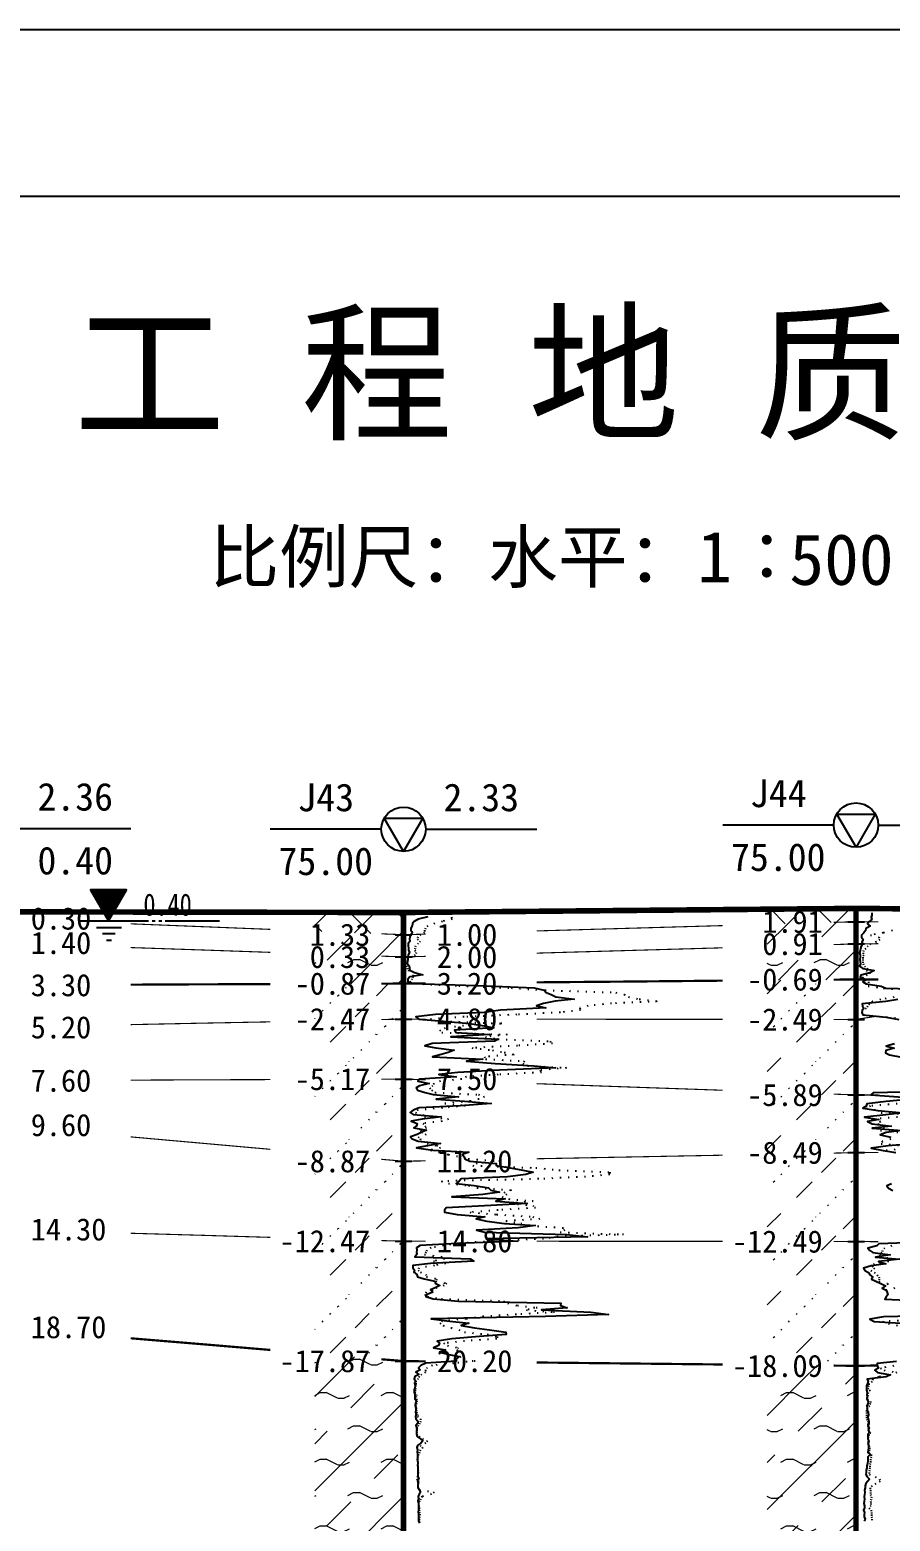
# Model space of a CAD drawing. Extents: x -37 to 3540, y -1485 to 297.
# Drawn here: x 3056.9 to 3134.4, y -134.3 to 0 of the extents above; entities that cross this region are included whole.
import ezdxf
from ezdxf.enums import TextEntityAlignment as Align

# ---------------------------------------------------------------- set-up
doc = ezdxf.new("R2010")
doc.units = 0
doc.linetypes.add('DOT', pattern=[6.35, 0, -6.35])
doc.layers.get('0').update_dxf_attribs({"linetype": 'CONTINUOUS'})
for name, color, linetype in [('CURVE', 200, 'CONTINUOUS'), ('FRAME', 7, 'CONTINUOUS'), ('HOLE', 41, 'CONTINUOUS'), ('STRATUM', 241, 'CONTINUOUS')]:
    doc.layers.add(name, color=color, linetype=linetype)
doc.layers.add('HATCH', color=7, linetype='CONTINUOUS', lineweight=13)
doc.styles.add('ST', font='')
doc.styles.get('ST').set_extended_font_data('SimSun')
pattern_1 = [(45, (2934.1222, -297), (-2.12132, 2.12132), [10, 0]), (135, (2934.1222, -297), (-2.12132, -2.12132), [10, 0])]
pattern_2 = [(45, (2934.122, -297), (-4.24264, 4.24264), [10, 0]), (45, (2935.183, -300.182), (-2.12132, 6.36396), [3, -3])]
pattern_3 = [(45, (2934.122, -297), (-4.24264, 4.24264), [10, 0]), (45, (2935.183, -300.182), (-2.12132, 6.36396), [3, -3]), (26.565, (2935.1963, -297.2536), (5.999823, 5.999812), [0.567, -12.849]), (0, (2934.6293, -297.2536), (0, 6), [0.567, -5.433]), (26.565, (2932.541, -297), (5.999823, 5.999812), [0.567, -12.849]), (0, (2933.048, -296.7464), (0, 6), [0.567, -5.433]), (153.435, (2934.6293, -297.2536), (-5.999818, -5e-06), [1.134, -12.2826]), (26.565, (2938.1963, -294.2536), (5.999823, 5.999812), [0.567, -12.849]), (0, (2937.6293, -294.2536), (0, 6), [0.567, -5.433]), (26.565, (2935.541, -294), (5.999823, 5.999812), [0.567, -12.849]), (0, (2936.048, -293.7464), (0, 6), [0.567, -5.433]), (153.435, (2937.6293, -294.2536), (-5.999818, -5e-06), [1.134, -12.2826])]
pattern_4 = [(45, (2934.122, -297), (-7e-07, 6.99998), [1.97196, -7.92754]), (45, (2936.935, -294.171), (-7e-07, 6.99998), [1.99367, -7.90583]), (45, (2939.1897, -291.918), (-7e-07, 6.99998), [1.81361, -8.08588]), (26.565, (2934.1222, -293.5), (7, 7), [0.0965, -15.55598]), (36.8699, (2934.8222, -292.8), (7, 7), [0.19775, -34.80225]), (315, (2937.622, -290.024), (6.99998, 1e-06), [0.03305, -9.86644]), (26.565, (2937.6222, -297), (7, 7), [0.14475, -15.50773]), (26.565, (2938.3222, -296.3), (7, 7), [0.10528, -15.5472]), (90, (2938.672, -295.95), (-7, -5e-07), [0.02877, -6.97123]), (26.565, (2939.0222, -295.6), (7, 7), [0.091, -31.21394]), (36.8699, (2939.7222, -294.9), (7, 7), [0.11069, -34.88931]), (45, (2940.422, -294.2), (-2e-07, 6.99998), [0.10911, -9.79038]), (315, (2941.0363, -293.452), (6.99998, 1e-06), [0.03305, -9.86644]), (36.8699, (2935.5222, -292.1), (7, 7), [0.10224, -34.89776]), (53.1301, (2936.2222, -291.4), (14, 21), [0.13438, -34.86562]), (53.1301, (2936.9222, -290.7), (14, 21), [0.12625, -34.87375])]

# ---------------------------------------------------------------- blocks, each defined once
blk = doc.blocks.new('图头_剖面图A3')
at = {"style": 'ST'}
for s, height, p in [('工 程 地 质 剖 面 图', 10, (-15.09, 10.79)), ('比例尺：水平：1∶            垂直：1∶', 4.6, (-11.5, -5.76))]:
    blk.add_text(s, height=height, dxfattribs=at).set_placement(p, align=Align.MIDDLE_CENTER)
for tag, height, p in [('01_剖面号', 10, (64.41, 11.39)), ('03＿纵向比例', 4.6, (50.43, -5.28)), ('02_横向比例', 4.6, (-18.82, -5.99))]:
    blk.add_attdef(tag, text='', height=height, dxfattribs=at).set_placement(p, align=Align.MIDDLE_LEFT)
blk = doc.blocks.new('H_cpt_hole')
for p, q in [((-1.73, 1), (1.73, 1)), ((0, -2), (-1.73, 1)), ((1.73, 1), (0, -2))]:
    blk.add_line(p, q)
blk.add_circle((0, 0), 2)
blk = doc.blocks.new('Gwl')
blk.add_lwpolyline([(0, 0, 0, 3.22, 0), (0, 2.79, 3.22, 3.22, 0)], format="xyseb")
blk.add_lwpolyline([(0, 0), (1.61, 2.79), (-1.61, 2.79)], close=True)
for points in [[(-2.63, 0), (3.61, 0)], [(3.93, 0), (4.21, 0)], [(4.53, 0), (4.8, 0)], [(5.09, 0), (9.99, 0)], [(-1.09, -0.61), (1.16, -0.61)], [(-0.54, -1.14), (0.61, -1.14)], [(-0.19, -1.74), (0.26, -1.74)]]:
    blk.add_lwpolyline(points)
at = {"style": 'ST', "width": 0.8}
blk.add_attdef('*GWL', (3.14, 0.45), '', height=2, dxfattribs=at)

msp = doc.modelspace()

# ---------------------------------------------------------------- hatches: boundary and pattern name
at = {"layer": 'HATCH'}
h = msp.add_hatch(dxfattribs=at)
h.set_pattern_fill('STT', color=50, style=0)
h.set_pattern_definition(pattern_1)
h.paths.add_polyline_path([(3131.3, -79.13), (3123.3, -79.21), (3123.3, -80.56), (3131.3, -80.33)])
h.paths.add_polyline_path([(3122.09, -81.82), (3128.79, -81.82), (3128.79, -78.89), (3122.09, -78.89)], flags=9)
h = msp.add_hatch(dxfattribs=at)
h.set_pattern_fill('FZNT', color=32, style=0)
h.set_pattern_definition(pattern_2)
h.paths.add_polyline_path([(3131.3, -80.33), (3123.3, -80.56), (3123.3, -82.56), (3131.3, -82.33)])
h.paths.add_polyline_path([(3122.09, -83.82), (3128.79, -83.82), (3128.79, -80.89), (3122.09, -80.89)], flags=9)
h.paths.add_polyline_path([(3122.09, -81.82), (3128.79, -81.82), (3128.79, -78.89), (3122.09, -78.89)], flags=9)
h = msp.add_hatch(dxfattribs=at)
h.set_pattern_fill('STT', color=50, style=0)
h.set_pattern_definition(pattern_1)
h.paths.add_polyline_path([(3090.56, -79.5), (3082.56, -79.49), (3082.56, -81.18), (3090.56, -81.5)])
h.paths.add_polyline_path([(3081.35, -82.99), (3088.05, -82.99), (3088.05, -80.06), (3081.35, -80.06)], flags=9)
h = msp.add_hatch(dxfattribs=at)
h.set_pattern_fill('FZNT', color=32, style=0)
h.set_pattern_definition(pattern_2)
h.paths.add_polyline_path([(3090.56, -81.5), (3082.56, -81.18), (3082.56, -83.23), (3090.56, -83.5)])
h.paths.add_polyline_path([(3081.35, -84.99), (3088.05, -84.99), (3088.05, -82.06), (3081.35, -82.06)], flags=9)
h.paths.add_polyline_path([(3081.35, -82.99), (3088.05, -82.99), (3088.05, -80.06), (3081.35, -80.06)], flags=9)
h = msp.add_hatch(dxfattribs=at)
h.set_pattern_fill('YNFNT', color=251, style=0)
h.set_pattern_definition(pattern_3)
h.paths.add_polyline_path([(3131.3, -82.33), (3123.3, -82.56), (3123.3, -85.61), (3131.3, -85.53)])
h.paths.add_polyline_path([(3120.66, -87.02), (3128.79, -87.02), (3128.79, -84.09), (3120.66, -84.09)], flags=9)
h.paths.add_polyline_path([(3122.09, -83.82), (3128.79, -83.82), (3128.79, -80.89), (3122.09, -80.89)], flags=9)
h = msp.add_hatch(dxfattribs=at)
h.set_pattern_fill('YNFNT', color=251, style=0)
h.set_pattern_definition(pattern_3)
h.paths.add_polyline_path([(3090.56, -83.5), (3082.56, -83.23), (3082.56, -85.93), (3090.56, -85.9)])
h.paths.add_polyline_path([(3079.92, -87.39), (3088.05, -87.39), (3088.05, -84.46), (3079.92, -84.46)], flags=9)
h.paths.add_polyline_path([(3081.35, -84.99), (3088.05, -84.99), (3088.05, -82.06), (3081.35, -82.06)], flags=9)
h = msp.add_hatch(dxfattribs=at)
h.set_pattern_fill('SZFT', color=52, style=0)
h.set_pattern_definition(pattern_4)
h.paths.add_polyline_path([(3090.56, -85.9), (3082.56, -85.93), (3082.56, -89.27), (3090.56, -89.1)])
h.paths.add_polyline_path([(3079.92, -90.59), (3088.04, -90.59), (3088.04, -87.69), (3079.92, -87.69)], flags=9)
h.paths.add_polyline_path([(3079.92, -87.39), (3088.05, -87.39), (3088.05, -84.46), (3079.92, -84.46)], flags=9)
h = msp.add_hatch(dxfattribs=at)
h.set_pattern_fill('SZFT', color=52, style=0)
h.set_pattern_definition(pattern_4)
h.paths.add_polyline_path([(3131.3, -85.53), (3123.3, -85.61), (3123.3, -89.13), (3131.3, -89.13)])
h.paths.add_polyline_path([(3120.66, -90.62), (3128.79, -90.62), (3128.79, -87.69), (3120.66, -87.69)], flags=9)
h.paths.add_polyline_path([(3120.66, -87.02), (3128.79, -87.02), (3128.79, -84.09), (3120.66, -84.09)], flags=9)
h = msp.add_hatch(dxfattribs=at)
h.set_pattern_fill('SZFT', color=52, style=0)
h.set_pattern_definition(pattern_4)
h.paths.add_polyline_path([(3090.56, -89.1), (3082.56, -89.27), (3082.56, -94.53), (3090.56, -94.5)])
h.paths.add_polyline_path([(3079.92, -95.99), (3088.05, -95.99), (3088.05, -93.07), (3079.92, -93.07)], flags=9)
h.paths.add_polyline_path([(3079.92, -90.59), (3088.04, -90.59), (3088.04, -87.69), (3079.92, -87.69)], flags=9)
h = msp.add_hatch(dxfattribs=at)
h.set_pattern_fill('SZFT', color=52, style=0)
h.set_pattern_definition(pattern_4)
h.paths.add_polyline_path([(3131.3, -89.13), (3130.55, -89.13), (3123.3, -89.13), (3123.3, -95.65), (3131.3, -95.93)])
h.paths.add_polyline_path([(3120.66, -97.42), (3128.79, -97.42), (3128.79, -94.49), (3120.66, -94.49)], flags=9)
h.paths.add_polyline_path([(3120.66, -90.62), (3128.79, -90.62), (3128.79, -87.69), (3120.66, -87.69)], flags=9)
h = msp.add_hatch(dxfattribs=at)
h.set_pattern_fill('SZFT', color=52, style=0)
h.set_pattern_definition(pattern_4)
h.paths.add_polyline_path([(3090.56, -94.5), (3082.56, -94.53), (3082.56, -101.19), (3090.56, -101.9)])
h.paths.add_polyline_path([(3079.92, -103.39), (3088.05, -103.39), (3088.05, -100.46), (3079.92, -100.46)], flags=9)
h.paths.add_polyline_path([(3079.92, -95.99), (3088.05, -95.99), (3088.05, -93.07), (3079.92, -93.07)], flags=9)
h = msp.add_hatch(dxfattribs=at)
h.set_pattern_fill('SZFT', color=52, style=0)
h.set_pattern_definition(pattern_4)
h.paths.add_polyline_path([(3131.3, -95.93), (3123.3, -95.65), (3123.3, -101.28), (3131.3, -101.13)])
h.paths.add_polyline_path([(3120.66, -102.62), (3128.79, -102.62), (3128.79, -99.69), (3120.66, -99.69)], flags=9)
h.paths.add_polyline_path([(3120.66, -97.42), (3128.79, -97.42), (3128.79, -94.49), (3120.66, -94.49)], flags=9)
h = msp.add_hatch(dxfattribs=at)
h.set_pattern_fill('SZFT', color=52, style=0)
h.set_pattern_definition(pattern_4)
h.paths.add_polyline_path([(3090.56, -101.9), (3082.56, -101.19), (3082.56, -108.87), (3090.56, -109.1)])
h.paths.add_polyline_path([(3078.49, -110.59), (3088.05, -110.59), (3088.05, -107.67), (3078.49, -107.67)], flags=9)
h.paths.add_polyline_path([(3079.92, -103.39), (3088.05, -103.39), (3088.05, -100.46), (3079.92, -100.46)], flags=9)
h = msp.add_hatch(dxfattribs=at)
h.set_pattern_fill('SZFT', color=52, style=0)
h.set_pattern_definition(pattern_4)
h.paths.add_polyline_path([(3131.3, -101.13), (3123.3, -101.28), (3123.3, -109.13), (3131.3, -109.13)])
h.paths.add_polyline_path([(3119.23, -110.62), (3128.79, -110.62), (3128.79, -107.69), (3119.23, -107.69)], flags=9)
h.paths.add_polyline_path([(3120.66, -102.62), (3128.79, -102.62), (3128.79, -99.69), (3120.66, -99.69)], flags=9)
h = msp.add_hatch(dxfattribs=at)
h.set_pattern_fill('SZFT', color=52, style=0)
h.set_pattern_definition(pattern_4)
h.paths.add_polyline_path([(3090.56, -109.1), (3082.56, -108.87), (3082.56, -119.23), (3090.56, -119.9)])
h.paths.add_polyline_path([(3078.49, -121.39), (3088.05, -121.39), (3088.05, -118.46), (3078.49, -118.46)], flags=9)
h.paths.add_polyline_path([(3078.49, -110.59), (3088.05, -110.59), (3088.05, -107.67), (3078.49, -107.67)], flags=9)
h = msp.add_hatch(dxfattribs=at)
h.set_pattern_fill('SZFT', color=52, style=0)
h.set_pattern_definition(pattern_4)
h.paths.add_polyline_path([(3131.3, -109.13), (3130.55, -109.13), (3123.3, -109.13), (3123.3, -120.25), (3131.3, -120.33)])
h.paths.add_polyline_path([(3119.23, -121.82), (3128.79, -121.82), (3128.79, -118.89), (3119.23, -118.89)], flags=9)
h.paths.add_polyline_path([(3119.23, -110.62), (3128.79, -110.62), (3128.79, -107.69), (3119.23, -107.69)], flags=9)
h = msp.add_hatch(dxfattribs=at)
h.set_pattern_fill('YNFNT', color=251, style=0)
h.set_pattern_definition(pattern_3)
h.paths.add_polyline_path([(3090.56, -119.9), (3082.56, -119.23), (3082.56, -144.57), (3090.56, -145.5)])
h.paths.add_polyline_path([(3078.49, -146.99), (3088.05, -146.99), (3088.05, -144.06), (3078.49, -144.06)], flags=9)
h.paths.add_polyline_path([(3078.49, -121.39), (3088.05, -121.39), (3088.05, -118.46), (3078.49, -118.46)], flags=9)
h = msp.add_hatch(dxfattribs=at)
h.set_pattern_fill('YNFNT', color=251, style=0)
h.set_pattern_definition(pattern_3)
h.paths.add_polyline_path([(3131.3, -120.33), (3123.3, -120.25), (3123.3, -143.92), (3131.3, -143.53)])
h.paths.add_polyline_path([(3119.23, -145.02), (3128.79, -145.02), (3128.79, -142.09), (3119.23, -142.09)], flags=9)
h.paths.add_polyline_path([(3119.23, -121.82), (3128.79, -121.82), (3128.79, -118.89), (3119.23, -118.89)], flags=9)

# ---------------------------------------------------------------- linework, layer by layer
at = {"layer": 'CURVE', "color": 100, "linetype": 'DOT', "ltscale": 0.1}
for points in [[(3094.89, -79.9), (3094.95, -80.1), (3094.08, -80.3), (3093.37, -80.5), (3092.74, -80.7), (3092.55, -80.9), (3092.44, -81.1), (3092.45, -81.3), (3092.1, -81.5), (3091.86, -81.7), (3091.8, -81.9), (3092.05, -82.1), (3091.89, -82.3), (3091.63, -82.5), (3091.6, -82.7), (3091.58, -82.9), (3091.69, -83.1), (3091.61, -83.3), (3091.36, -83.5), (3090.7, -83.7), (3090.71, -83.9), (3090.76, -84.1), (3090.83, -84.3), (3090.9, -84.5), (3090.96, -84.7), (3091.69, -84.9), (3091.47, -85.1), (3091.4, -85.3), (3091.34, -85.5), (3091.13, -85.7), (3091.55, -85.9), (3095.54, -86.1), (3100.27, -86.3), (3103.29, -86.5), (3109.68, -86.7), (3110.43, -86.9), (3110.81, -87.1), (3111.79, -87.3), (3113.41, -87.5), (3109.29, -87.7), (3107.18, -87.9), (3106.44, -88.1), (3106.5, -88.3), (3104.68, -88.5), (3100.77, -88.7), (3096.01, -88.9), (3092.99, -89.1), (3094.78, -89.3), (3099.42, -89.5), (3095.97, -89.7), (3094.32, -89.9), (3093.81, -90.1), (3094.01, -90.3), (3099.88, -90.5), (3097.94, -90.7), (3099.07, -90.9), (3103.76, -91.1), (3103.98, -91.3), (3100.82, -91.5), (3096.73, -91.7), (3098.56, -91.9), (3099.63, -92.1), (3100.52, -92.3), (3097.85, -92.5), (3097.95, -92.7), (3101.45, -92.9), (3101.31, -93.1), (3101.71, -93.3), (3105.22, -93.5), (3102.87, -93.7), (3102.99, -93.9), (3099.08, -94.1), (3096.22, -94.3), (3095.8, -94.5), (3093.89, -94.7), (3093.31, -94.9), (3093.18, -95.1), (3092.94, -95.3), (3093.09, -95.5), (3093.39, -95.7), (3097.3, -95.9), (3097.86, -96.1), (3097.36, -96.3), (3096.56, -96.5), (3094.27, -96.7), (3096.14, -96.9), (3094.06, -97.1), (3091.86, -97.3), (3091.64, -97.5), (3092.28, -97.7), (3092.44, -97.9), (3094.61, -98.1), (3094.03, -98.3), (3092.31, -98.5), (3092.48, -98.7), (3092.63, -98.9), (3092.08, -99.1), (3092.17, -99.3), (3092.59, -99.5), (3091.88, -99.7), (3092.08, -99.9), (3092.04, -100.1), (3092.68, -100.3), (3093.54, -100.5), (3093.89, -100.7), (3093, -100.9), (3093.78, -101.1), (3094.61, -101.3), (3095.66, -101.5), (3096.41, -101.7), (3099.23, -101.9), (3097.19, -102.1), (3096.8, -102.3), (3102.47, -102.5), (3104.55, -102.7), (3109.14, -102.9), (3109.12, -103.1), (3106.95, -103.3), (3102.73, -103.5), (3093.96, -103.7), (3094.61, -103.9), (3096.44, -104.1), (3097.18, -104.3), (3100.29, -104.5), (3099.6, -104.7), (3099.87, -104.9), (3099.45, -105.1), (3100.02, -105.3), (3102.24, -105.5), (3100.09, -105.7), (3102.19, -105.9), (3102.45, -106.1), (3099.07, -106.3), (3096.56, -106.5), (3098.94, -106.7), (3102.19, -106.9), (3102.83, -107.1), (3099.76, -107.3), (3101.12, -107.5), (3101.9, -107.7), (3104.88, -107.9), (3105.09, -108.1), (3104.66, -108.3), (3110.37, -108.5), (3104.47, -108.7), (3103.17, -108.9), (3098.58, -109.1), (3095.53, -109.3), (3094.16, -109.5), (3093.06, -109.7), (3092.66, -109.9), (3092.59, -110.1), (3092.45, -110.3), (3093.97, -110.5), (3094.24, -110.7), (3093.26, -110.9), (3094.36, -111.1), (3093.35, -111.3), (3091.93, -111.5), (3091.88, -111.7), (3092.09, -111.9), (3092.57, -112.1), (3092.63, -112.3), (3093.54, -112.5), (3093.47, -112.7), (3094.43, -112.9), (3094.22, -113.1), (3093.57, -113.3), (3093.2, -113.5), (3092.64, -113.7), (3092.45, -113.9), (3092.71, -114.1), (3093.97, -114.3), (3099.56, -114.5), (3099.94, -114.7), (3100.81, -114.9), (3102.59, -115.1), (3101.63, -115.3), (3104.15, -115.5), (3100.72, -115.7), (3097.77, -115.9), (3096.18, -116.1), (3094.04, -116.3), (3093.84, -116.5), (3094.11, -116.7), (3094.84, -116.9), (3095.53, -117.1), (3096.04, -117.3), (3098.1, -117.5), (3099, -117.7), (3098.95, -117.9), (3096.06, -118.1), (3094.15, -118.3), (3094.52, -118.5), (3095.47, -118.7), (3095.34, -118.9), (3095.77, -119.1), (3095.9, -119.3), (3095.73, -119.5), (3095.28, -119.7), (3097.01, -119.9), (3095.06, -120.1), (3093.16, -120.3), (3092.69, -120.5), (3092.53, -120.7), (3092.54, -120.9), (3092.19, -121.1), (3092, -121.3), (3091.88, -121.5), (3091.68, -121.7), (3091.68, -121.9), (3091.64, -122.1), (3091.63, -122.3), (3091.61, -122.5), (3091.58, -122.7), (3091.72, -122.9), (3091.68, -123.1), (3091.74, -123.3), (3091.73, -123.5), (3091.76, -123.7), (3091.64, -123.9), (3091.69, -124.1), (3091.69, -124.3), (3091.72, -124.5), (3091.85, -124.7), (3091.8, -124.9), (3092.08, -125.1), (3092.1, -125.3), (3092.01, -125.5), (3091.92, -125.7), (3091.74, -125.9), (3091.72, -126.1), (3091.73, -126.3), (3091.77, -126.5), (3091.93, -126.7), (3092.27, -126.9), (3092.72, -127.1), (3092.58, -127.3), (3092.05, -127.5), (3092.3, -127.7), (3092.06, -127.9), (3092.01, -128.1), (3091.88, -128.3), (3091.85, -128.5), (3091.78, -128.7), (3091.81, -128.9), (3091.86, -129.1), (3091.85, -129.3), (3091.85, -129.5), (3091.85, -129.7), (3091.89, -129.9), (3091.85, -130.1), (3091.84, -130.3), (3091.72, -130.5), (3091.9, -130.7), (3091.88, -130.9), (3091.84, -131.1), (3091.86, -131.3), (3091.98, -131.5), (3093.31, -131.7), (3093.08, -131.9), (3092.23, -132.1), (3092.1, -132.3), (3092.02, -132.5), (3091.9, -132.7), (3091.93, -132.9), (3091.96, -133.1), (3091.97, -133.3), (3091.96, -133.5), (3092.02, -133.7), (3091.99, -133.9), (3091.96, -134.1), (3091.96, -134.3), (3091.94, -134.5)], [(3134.58, -81.13), (3133.74, -81.33), (3132.6, -81.53), (3133.35, -81.73), (3133.44, -81.93), (3133.13, -82.13), (3132.59, -82.33), (3132.36, -82.53), (3132.17, -82.73), (3131.98, -82.93), (3131.93, -83.13), (3131.99, -83.33), (3131.9, -83.53), (3131.91, -83.73), (3131.9, -83.93), (3131.94, -84.13), (3132.05, -84.33), (3132.35, -84.53), (3132.21, -84.73), (3132.58, -84.93), (3132.29, -85.13), (3131.86, -85.33), (3132.17, -85.53), (3132.41, -85.73), (3132.42, -85.93), (3132.4, -86.13), (3133.77, -86.33), (3138.54, -86.53)], [(3134.74, -87.13), (3133.53, -87.33), (3132.78, -87.53), (3132.5, -87.73), (3132.36, -87.93), (3132.22, -88.13), (3131.86, -88.33), (3131.85, -88.53), (3131.99, -88.73), (3134.03, -88.93), (3137.29, -89.13)], [(3135.01, -96.73), (3132.6, -96.93), (3132.21, -97.13), (3133.29, -97.33), (3133.56, -97.53), (3136.98, -97.73)], [(3135.03, -97.93), (3132.7, -98.13), (3133.5, -98.33), (3133.25, -98.53), (3133.7, -98.73), (3133.84, -98.93), (3133.5, -99.13), (3135.52, -99.33)], [(3134.43, -99.93), (3133.66, -100.13), (3133.56, -100.33), (3135.8, -100.53)], [(3136.3, -100.73), (3134.01, -100.93), (3134.75, -101.13)], [(3134.53, -109.53), (3133.86, -109.73), (3133.67, -109.93), (3133.62, -110.13), (3133.4, -110.33), (3134.03, -110.53), (3134.13, -110.73), (3134.24, -110.93), (3132.92, -111.13), (3132.77, -111.33), (3132.97, -111.53), (3132.64, -111.73), (3132.94, -111.93), (3133.21, -112.13), (3133.35, -112.33), (3133.39, -112.53), (3133.35, -112.73), (3134.13, -112.93), (3134.38, -113.13)], [(3134.79, -113.33), (3133.99, -113.53), (3134.48, -113.73)], [(3139.52, -116.13), (3133.69, -116.33), (3134.22, -116.53), (3135.17, -116.73)], [(3134.7, -120.33), (3133.5, -120.53), (3133.82, -120.73), (3134.97, -120.93), (3134.21, -121.13), (3133.36, -121.33), (3132.84, -121.53), (3132.74, -121.73), (3132.46, -121.93), (3132.44, -122.13), (3132.35, -122.33), (3132.56, -122.53), (3132.39, -122.73), (3132.36, -122.93), (3132.28, -123.13), (3132.31, -123.33), (3132.61, -123.53), (3132.6, -123.73), (3132.5, -123.93), (3132.3, -124.13), (3132.25, -124.33), (3132.25, -124.53), (3132.25, -124.73), (3132.25, -124.93), (3132.26, -125.13), (3132.38, -125.33), (3132.36, -125.53), (3132.37, -125.73), (3132.41, -125.93), (3132.38, -126.13), (3132.6, -126.33), (3132.5, -126.53), (3132.39, -126.73), (3132.38, -126.93), (3132.4, -127.13), (3132.37, -127.33), (3132.44, -127.53), (3132.52, -127.73), (3132.48, -127.93), (3132.46, -128.13), (3132.65, -128.33), (3132.65, -128.53), (3132.61, -128.73), (3132.6, -128.93), (3132.58, -129.13), (3132.53, -129.33), (3132.54, -129.53), (3132.51, -129.73), (3132.47, -129.93), (3132.48, -130.13), (3133.03, -130.33), (3133.41, -130.53), (3133.48, -130.73), (3133.09, -130.93), (3132.74, -131.13), (3132.56, -131.33), (3132.61, -131.53), (3132.6, -131.73), (3132.59, -131.93), (3132.7, -132.13), (3132.65, -132.33), (3132.61, -132.53), (3132.64, -132.73), (3132.64, -132.93), (3132.48, -133.13), (3132.67, -133.33), (3132.68, -133.53), (3132.68, -133.73), (3132.69, -133.93), (3132.73, -134.13), (3132.74, -134.33)]]:
    msp.add_lwpolyline(points, dxfattribs=at)
at = {"layer": 'CURVE', "color": 30, "linetype": 'Continuous'}
for points in [[(3092.76, -79.9), (3091.88, -80.1), (3091.51, -80.3), (3091.37, -80.5), (3091.35, -80.7), (3091.22, -80.9), (3091.21, -81.1), (3091.38, -81.3), (3091.21, -81.5), (3091.13, -81.7), (3091.1, -81.9), (3091.13, -82.1), (3090.98, -82.3), (3090.98, -82.5), (3091.01, -82.7), (3091.01, -82.9), (3091.1, -83.1), (3090.97, -83.3), (3090.96, -83.5), (3090.94, -83.7), (3090.91, -83.9), (3090.89, -84.1), (3091.07, -84.3), (3091.09, -84.5), (3091.12, -84.7), (3091.54, -84.9), (3092.31, -85.1), (3091.13, -85.3), (3090.96, -85.5), (3090.96, -85.7), (3091.45, -85.9), (3098.03, -86.1), (3102.31, -86.3), (3103.23, -86.5), (3103.39, -86.7), (3103.85, -86.9), (3104.26, -87.1), (3105.93, -87.3), (3104.21, -87.5), (3103.15, -87.7), (3102.53, -87.9), (3103.38, -88.1), (3099.28, -88.3), (3097.81, -88.5), (3093.45, -88.7), (3091.66, -88.9), (3091.93, -89.1), (3094.15, -89.3), (3096.49, -89.5), (3097.83, -89.7), (3098.68, -89.9), (3095.16, -90.1), (3095.26, -90.3), (3098.34, -90.5), (3094.83, -90.7), (3099.06, -90.9), (3098.76, -91.1), (3093.15, -91.3), (3092.49, -91.5), (3093.47, -91.7), (3095.11, -91.9), (3094.59, -92.1), (3093.94, -92.3), (3093.17, -92.5), (3097.69, -92.7), (3096.22, -92.9), (3098.82, -93.1), (3102.29, -93.3), (3104.23, -93.5), (3099.21, -93.7), (3095.45, -93.9), (3093.75, -94.1), (3095.31, -94.3), (3092, -94.5), (3091.85, -94.7), (3092.87, -94.9), (3092, -95.1), (3091.71, -95.3), (3091.81, -95.5), (3092.5, -95.7), (3093.24, -95.9), (3095.5, -96.1), (3093.51, -96.3), (3096.06, -96.5), (3098.45, -96.7), (3095.66, -96.9), (3091.97, -97.1), (3091.42, -97.3), (3091.16, -97.5), (3091.42, -97.7), (3093.94, -97.9), (3092.25, -98.1), (3091.26, -98.3), (3091.8, -98.5), (3091.72, -98.7), (3091.5, -98.9), (3092.64, -99.1), (3092.2, -99.3), (3091.8, -99.5), (3091.19, -99.7), (3091.35, -99.9), (3091.89, -100.1), (3093.88, -100.3), (3092.86, -100.5), (3091.72, -100.7), (3093.19, -100.9), (3096.43, -101.1), (3095.88, -101.3), (3096.03, -101.5), (3096.07, -101.7), (3096.54, -101.9), (3098.89, -102.1), (3098.89, -102.3), (3100.15, -102.5), (3101.31, -102.7), (3102.24, -102.9), (3101.56, -103.1), (3099.93, -103.3), (3095.74, -103.5), (3095.58, -103.7), (3095.29, -103.9), (3096.92, -104.1), (3098.2, -104.3), (3098.41, -104.5), (3099.2, -104.7), (3097.71, -104.9), (3094.91, -105.1), (3099.71, -105.3), (3098.86, -105.5), (3101.7, -105.7), (3098.43, -105.9), (3094.39, -106.1), (3094.26, -106.3), (3094.25, -106.5), (3095.4, -106.7), (3097.87, -106.9), (3097.1, -107.1), (3098.06, -107.3), (3099.65, -107.5), (3102.42, -107.7), (3100.88, -107.9), (3097.12, -108.1), (3097.86, -108.3), (3105.26, -108.5), (3107.11, -108.7), (3098, -108.9), (3100.85, -109.1), (3095.4, -109.3), (3092.05, -109.5), (3091.74, -109.7), (3091.75, -109.9), (3091.73, -110.1), (3091.76, -110.3), (3091.59, -110.5), (3096.56, -110.7), (3096.89, -110.9), (3092.98, -111.1), (3091.4, -111.3), (3091.4, -111.5), (3091.56, -111.7), (3091.49, -111.9), (3091.75, -112.1), (3091.82, -112.3), (3092.43, -112.5), (3093.37, -112.7), (3093.41, -112.9), (3093.82, -113.1), (3093.41, -113.3), (3092.98, -113.5), (3093.19, -113.7), (3092.69, -113.9), (3092.57, -114.1), (3093.22, -114.3), (3095.5, -114.5), (3104.72, -114.7), (3104.68, -114.9), (3105.28, -115.1), (3102.98, -115.3), (3107.41, -115.5), (3109.01, -115.7), (3103.34, -115.9), (3093.04, -116.1), (3094.71, -116.3), (3096.44, -116.5), (3095.76, -116.7), (3096.95, -116.9), (3098.31, -117.1), (3099.77, -117.3), (3099.8, -117.5), (3097.4, -117.7), (3094.91, -117.9), (3093.6, -118.1), (3093.81, -118.3), (3093.71, -118.5), (3093.25, -118.7), (3094.33, -118.9), (3093.81, -119.1), (3094.64, -119.3), (3095.58, -119.5), (3095.29, -119.7), (3095.31, -119.9), (3092.58, -120.1), (3092.13, -120.3), (3091.9, -120.5), (3092.07, -120.7), (3091.68, -120.9), (3091.94, -121.1), (3091.57, -121.3), (3091.53, -121.5), (3091.67, -121.7), (3091.54, -121.9), (3091.6, -122.1), (3091.57, -122.3), (3091.51, -122.5), (3091.52, -122.7), (3091.58, -122.9), (3091.59, -123.1), (3091.58, -123.3), (3091.77, -123.5), (3091.63, -123.7), (3091.62, -123.9), (3091.68, -124.1), (3091.67, -124.3), (3091.64, -124.5), (3091.69, -124.7), (3091.65, -124.9), (3091.68, -125.1), (3091.85, -125.3), (3091.85, -125.5), (3091.66, -125.7), (3091.76, -125.9), (3091.75, -126.1), (3091.73, -126.3), (3091.73, -126.5), (3091.79, -126.7), (3092.09, -126.9), (3092.31, -127.1), (3092.13, -127.3), (3091.83, -127.5), (3091.77, -127.7), (3091.82, -127.9), (3091.8, -128.1), (3091.83, -128.3), (3091.81, -128.5), (3091.82, -128.7), (3091.83, -128.9), (3091.84, -129.1), (3091.83, -129.3), (3091.85, -129.5), (3091.85, -129.7), (3091.86, -129.9), (3091.84, -130.1), (3091.86, -130.3), (3091.94, -130.5), (3091.83, -130.7), (3091.88, -130.9), (3091.84, -131.1), (3091.85, -131.3), (3091.96, -131.5), (3092.09, -131.7), (3091.98, -131.9), (3091.88, -132.1), (3091.9, -132.3), (3091.86, -132.5), (3091.9, -132.7), (3091.9, -132.9), (3091.9, -133.1), (3091.9, -133.3), (3091.88, -133.5), (3091.91, -133.7), (3091.91, -133.9), (3091.9, -134.1), (3091.9, -134.3), (3091.99, -134.5)], [(3132.71, -79.53), (3132.72, -79.73), (3132.67, -79.93), (3132.72, -80.13), (3132.46, -80.33), (3132.32, -80.53), (3132.57, -80.73), (3132.18, -80.93), (3132.14, -81.13), (3132, -81.33), (3131.79, -81.53), (3131.79, -81.73), (3131.95, -81.93), (3131.81, -82.13), (3131.88, -82.33), (3131.76, -82.53), (3131.69, -82.73), (3131.66, -82.93), (3131.6, -83.13), (3131.68, -83.33), (3131.66, -83.53), (3131.65, -83.73), (3131.67, -83.93), (3131.69, -84.13), (3131.62, -84.33), (3131.91, -84.53), (3132.92, -84.73), (3132.53, -84.93), (3131.72, -85.13), (3131.66, -85.33), (3132.2, -85.53), (3131.91, -85.73), (3132.2, -85.93), (3133.56, -86.13), (3133.99, -86.33), (3141.71, -86.53)], [(3135.08, -87.33), (3133.97, -87.53), (3131.86, -87.73), (3131.87, -87.93), (3132, -88.13), (3131.84, -88.33), (3131.82, -88.53), (3131.9, -88.73), (3134, -88.93), (3135.17, -89.13)], [(3134.77, -91.33), (3134, -91.53), (3134.73, -91.73), (3133.97, -91.93), (3133.95, -92.13), (3134.31, -92.33), (3135.39, -92.53)], [(3135.95, -96.33), (3134.01, -96.53), (3132.26, -96.73), (3132.21, -96.93), (3131.91, -97.13), (3133.25, -97.33), (3135.53, -97.53), (3133.99, -97.73), (3132.05, -97.93), (3133.35, -98.13), (3132.34, -98.33), (3132.76, -98.53), (3134.47, -98.73), (3132.76, -98.93), (3135.44, -99.13), (3134, -99.33), (3133.48, -99.53), (3134.44, -99.73)], [(3141.85, -95.53), (3132.85, -95.73), (3132.63, -95.93), (3135.52, -96.13)], [(3136.35, -100.33), (3134.19, -100.53), (3132.65, -100.73), (3133.73, -100.93), (3134.88, -101.13)], [(3134.49, -103.93), (3134.06, -104.13), (3134.21, -104.33), (3134.63, -104.53)], [(3138.99, -109.13), (3133.34, -109.33), (3133.17, -109.53), (3132.37, -109.73), (3132.53, -109.93), (3132.82, -110.13), (3134.37, -110.33), (3133.06, -110.53), (3135.21, -110.73), (3133.33, -110.93), (3133.98, -111.13), (3132.65, -111.33), (3131.97, -111.53), (3132.08, -111.73), (3132.43, -111.93), (3132.55, -112.13), (3132.81, -112.33), (3132.68, -112.53), (3133.13, -112.73), (3133.54, -112.93), (3133.96, -113.13), (3133.66, -113.33), (3134.01, -113.53), (3134.11, -113.73), (3134.17, -113.93), (3134.02, -114.13), (3133.89, -114.33), (3138.38, -114.53)], [(3141.55, -115.73), (3133.77, -115.93), (3132.55, -116.13), (3132.94, -116.33), (3135.81, -116.53)], [(3134.94, -119.93), (3133.19, -120.13), (3133.19, -120.33), (3133.31, -120.53), (3132.99, -120.73), (3133.22, -120.93), (3134.42, -121.13), (3134.02, -121.33), (3132.3, -121.53), (3132.4, -121.73), (3132.32, -121.93), (3132.24, -122.13), (3132.24, -122.33), (3132.25, -122.53), (3132.3, -122.73), (3132.27, -122.93), (3132.29, -123.13), (3132.28, -123.33), (3132.38, -123.53), (3132.35, -123.73), (3132.28, -123.93), (3132.3, -124.13), (3132.31, -124.33), (3132.38, -124.53), (3132.42, -124.73), (3132.36, -124.93), (3132.4, -125.13), (3132.45, -125.33), (3132.46, -125.53), (3132.36, -125.73), (3132.48, -125.93), (3132.4, -126.13), (3132.52, -126.33), (3132.37, -126.53), (3132.37, -126.73), (3132.35, -126.93), (3132.46, -127.13), (3132.39, -127.33), (3132.42, -127.53), (3132.43, -127.73), (3132.4, -127.93), (3132.36, -128.13), (3132.57, -128.33), (3132.35, -128.53), (3132.35, -128.73), (3132.35, -128.93), (3132.32, -129.13), (3132.28, -129.33), (3132.27, -129.53), (3132.2, -129.73), (3132.2, -129.93), (3132.17, -130.13), (3132.29, -130.33), (3132.5, -130.53), (3132.36, -130.73), (3132.17, -130.93), (3132.11, -131.13), (3132.12, -131.33), (3132.07, -131.53), (3132.1, -131.73), (3132.07, -131.93), (3132.04, -132.13), (3132.06, -132.33), (3132.03, -132.53), (3132, -132.73), (3132.07, -132.93), (3132.07, -133.13), (3131.97, -133.33), (3132.07, -133.53), (3132.04, -133.73), (3132.02, -133.93), (3132.11, -134.13), (3132.03, -134.33)]]:
    msp.add_lwpolyline(points, dxfattribs=at)
at = {"layer": 'FRAME', "color": 245, "linetype": 'Continuous'}
msp.add_line((3367.58, 0), (2903.15, 0), dxfattribs=at)
at = {"layer": 'FRAME', "linetype": 'Continuous'}
msp.add_line((3347.58, -15), (2923.15, -15), dxfattribs=at)
at = {"layer": 'HOLE', "linetype": 'Continuous'}
for points in [[(3056, -71.94), (3066, -71.94)], [(3088.56, -72), (3078.56, -72)], [(3092.56, -72), (3102.56, -72)], [(3129.3, -71.63), (3119.3, -71.63)], [(3133.3, -71.63), (3143.3, -71.63)], [(3130.55, -80.33), (3132.05, -80.33)], [(3089.81, -81.5), (3091.31, -81.5)], [(3130.55, -82.33), (3132.05, -82.33)], [(3089.81, -83.5), (3091.31, -83.5)], [(3089.81, -85.9), (3091.31, -85.9)], [(3130.55, -85.53), (3132.05, -85.53)], [(3089.81, -89.1), (3091.31, -89.1)], [(3130.55, -89.13), (3132.05, -89.13)], [(3089.81, -94.5), (3091.31, -94.5)], [(3130.55, -95.93), (3132.05, -95.93)], [(3089.81, -101.9), (3091.31, -101.9)], [(3130.55, -101.13), (3132.05, -101.13)], [(3089.81, -109.1), (3091.31, -109.1)], [(3130.55, -109.13), (3132.05, -109.13)], [(3089.81, -119.9), (3091.31, -119.9)], [(3130.55, -120.33), (3132.05, -120.33)]]:
    msp.add_lwpolyline(points, dxfattribs=at)
at = {"layer": 'HOLE', "linetype": 'Continuous', "const_width": 0.5}
for points in [[(3131.3, -79.13), (3131.3, -227.83)], [(3090.56, -79.5), (3090.56, -228.2)]]:
    msp.add_lwpolyline(points, dxfattribs=at)
at = {"layer": 'STRATUM', "linetype": 'Continuous'}
for points, const_width in [([(3052, -79.44), (3054, -79.44), (3066, -79.46)], 0.5), ([(3066, -79.46), (3090.56, -79.5), (3129.3, -79.15)], 0.5), ([(3129.3, -79.15), (3131.3, -79.13), (3143.3, -79.24)], 0.5), ([(3066, -80.52), (3072.28, -80.77), (3078.56, -81.02)], 0.1), ([(3129.3, -80.39), (3131.3, -80.33), (3133.3, -80.35)], 0.1), ([(3088.56, -81.42), (3090.56, -81.5), (3092.56, -81.45)], 0.1), ([(3102.56, -81.16), (3110.93, -80.92), (3119.3, -80.68)], 0.1), ([(3066, -82.66), (3072.28, -82.87), (3078.56, -83.09)], 0.1), ([(3102.56, -83.16), (3110.93, -82.92), (3119.3, -82.68)], 0.1), ([(3129.3, -82.39), (3131.3, -82.33), (3133.3, -82.31)], 0.1), ([(3088.56, -83.43), (3090.56, -83.5), (3092.56, -83.45)], 0.1), ([(3066, -86), (3072.28, -85.97), (3078.56, -85.95)], 0.2), ([(3088.56, -85.91), (3090.56, -85.9), (3092.56, -85.89)], 0.2), ([(3102.56, -85.79), (3110.93, -85.72), (3119.3, -85.64)], 0.2), ([(3129.3, -85.55), (3131.3, -85.53), (3133.3, -85.54)], 0.2), ([(3066, -89.6), (3072.28, -89.47), (3078.56, -89.35)], 0.1), ([(3088.56, -89.14), (3090.56, -89.1), (3092.56, -89.11)], 0.1), ([(3102.56, -89.11), (3110.93, -89.12), (3119.3, -89.12)], 0.1), ([(3129.3, -89.13), (3131.3, -89.13), (3133.3, -88.82)], 0.1), ([(3066, -94.6), (3072.28, -94.57), (3078.56, -94.55)], 0.1), ([(3088.56, -94.51), (3090.56, -94.5), (3092.56, -94.57)], 0.1), ([(3102.56, -94.92), (3110.93, -95.22), (3119.3, -95.51)], 0.1), ([(3129.3, -95.86), (3131.3, -95.93), (3133.3, -95.94)], 0.1), ([(3066, -99.71), (3072.28, -100.27), (3078.56, -100.83)], 0.1), ([(3088.56, -101.73), (3090.56, -101.9), (3092.56, -101.87)], 0.1), ([(3102.56, -101.68), (3110.93, -101.52), (3119.3, -101.36)], 0.1), ([(3129.3, -101.17), (3131.3, -101.13), (3133.3, -101.11)], 0.1), ([(3066, -108.39), (3072.28, -108.57), (3078.56, -108.76)], 0.1), ([(3088.56, -109.05), (3090.56, -109.1), (3092.56, -109.11)], 0.1), ([(3102.56, -109.11), (3110.93, -109.12), (3119.3, -109.12)], 0.1), ([(3129.3, -109.13), (3131.3, -109.13), (3133.3, -109.15)], 0.1), ([(3066, -117.85), (3072.28, -118.37), (3078.56, -118.9)], 0.2), ([(3088.56, -119.74), (3090.56, -119.9), (3092.56, -119.93)], 0.2), ([(3102.56, -120.03), (3110.93, -120.12), (3119.3, -120.21)], 0.2), ([(3129.3, -120.31), (3131.3, -120.33), (3133.3, -120.3)], 0.2)]:
    msp.add_lwpolyline(points, dxfattribs=dict(at, const_width=const_width))

# ---------------------------------------------------------------- block references
at = {"layer": 'CURVE'}
msp.add_blockref('Gwl', (3064, -80.24), dxfattribs=at).add_auto_attribs({'*GWL': '0.40'})
at = {"layer": 'FRAME'}
ref = msp.add_blockref('图头_剖面图A3', (3144.12, -41.7), dxfattribs=at)
ref.add_attrib('02_横向比例', '500', dxfattribs={"layer": '0', "height": 4.6, "style": 'ST'}).set_placement((3125.3, -47.69), align=Align.MIDDLE_LEFT)
at = {"layer": 'HOLE'}
for p in [(3131.3, -71.63), (3090.56, -72)]:
    msp.add_blockref('H_cpt_hole', p, dxfattribs=at)

# ---------------------------------------------------------------- texts
at = {"layer": 'HOLE', "style": 'ST'}
for s, p in [('2.36', (3061, -69.07)), ('J43', (3083.56, -69.13)), ('2.33', (3097.56, -69.13)), ('J44', (3124.3, -68.76)), ('0.40', (3061, -74.82)), ('75.00', (3083.56, -74.88)), ('75.00', (3124.3, -74.51))]:
    msp.add_text(s, height=2.5, dxfattribs=at).set_placement(p, align=Align.MIDDLE_CENTER)
for s, p in [('0.30', (3057, -80.04)), ('1.00', (3093.56, -81.5)), ('1.40', (3057, -82.24)), ('2.00', (3093.56, -83.5)), ('3.30', (3057, -86.04)), ('3.20', (3093.56, -85.9)), ('4.80', (3093.56, -89.1)), ('5.20', (3057, -89.84)), ('7.60', (3057, -94.64)), ('7.50', (3093.56, -94.5)), ('9.60', (3057, -98.64)), ('11.20', (3093.56, -101.9)), ('14.30', (3057, -108.04)), ('14.80', (3093.56, -109.1)), ('18.70', (3057, -116.84)), ('20.20', (3093.56, -119.9))]:
    msp.add_text(s, height=2, dxfattribs=at).set_placement(p, align=Align.MIDDLE_LEFT)
for s, p in [('1.33', (3087.56, -81.5)), ('1.91', (3128.3, -80.33)), ('0.91', (3128.3, -82.33)), ('0.33', (3087.56, -83.5)), ('-0.69', (3128.3, -85.53)), ('-0.87', (3087.56, -85.9)), ('-2.47', (3087.56, -89.1)), ('-2.49', (3128.3, -89.13)), ('-5.17', (3087.56, -94.5)), ('-5.89', (3128.3, -95.93)), ('-8.49', (3128.3, -101.13)), ('-8.87', (3087.56, -101.9)), ('-12.47', (3087.56, -109.1)), ('-12.49', (3128.3, -109.13)), ('-17.87', (3087.56, -119.9)), ('-18.09', (3128.3, -120.33))]:
    msp.add_text(s, height=2, dxfattribs=at).set_placement(p, align=Align.MIDDLE_RIGHT)

doc.saveas('drawing.dxf')
